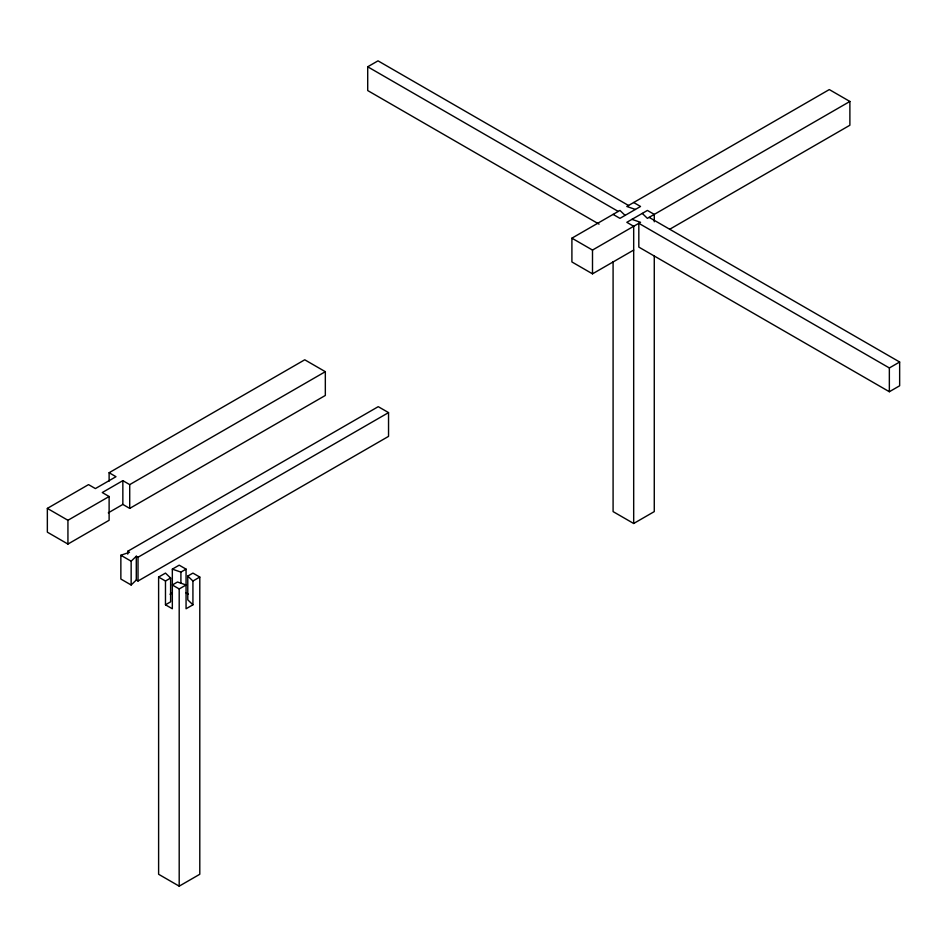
<?xml version="1.0" encoding="UTF-8"?>
<svg xmlns="http://www.w3.org/2000/svg" width="947" height="947" viewBox="0 0 947 947"><rect width="100%" height="100%" fill="white"/><g stroke="black" fill="none" stroke-linecap="round" stroke-linejoin="round"><path stroke-width="1.42" d="M127.727 554.102L127.727 551.296L129.443 552.29L120.861 555.262L120.861 579.043L131.148 584.986L131.148 561.204L136.297 556.256L138.013 557.25L388.542 412.608L388.542 436.378L138.013 581.02L136.297 580.026L136.297 556.256M131.148 584.986L136.297 580.026M599.06 224.131L367.708 90.557L367.708 66.787L378.007 60.845L628.536 205.487M108.313 512.824L122.85 504.431L129.715 508.397L325.33 395.455L325.33 371.686L129.715 484.615L122.85 480.65L102.264 492.547L109.118 496.512L109.118 520.282L67.935 544.063L47.35 532.167L47.35 508.397L88.533 484.615L95.398 488.581L115.984 476.696L109.118 472.731L109.118 481.123M109.118 472.731L304.745 359.789L325.33 371.686M47.35 508.397L67.935 520.282L109.118 496.512M633.685 250.067L592.502 273.837L571.905 261.952L571.905 238.171L619.954 210.435L625.103 215.383M571.905 238.171L592.502 250.067L640.539 222.32L631.969 219.349M669.612 229.316L849.885 125.241L849.885 101.459L647.405 218.355L642.255 213.406M127.727 551.296L378.244 406.665L388.542 412.608M158.611 577.066L165.476 573.101L170.614 578.049L170.614 601.83L165.476 604.802L165.476 581.02L158.611 577.066L158.611 874.27L179.196 886.155L199.793 874.27L199.793 577.066L192.928 573.101L187.778 576.072L187.778 599.842L192.928 604.802L186.062 608.767L186.062 569.135L179.196 565.17L172.33 569.135L172.33 608.767L165.476 604.802M165.476 581.02L170.614 578.049M172.33 569.135L180.913 572.106L186.062 569.135M170.046 594.231L172.33 592.917M179.196 588.951L186.062 584.986L177.48 582.014L172.33 584.986L179.196 588.951L179.196 886.155M192.928 604.802L192.928 581.02L199.793 577.066M889.351 367.957L899.65 362.014L899.65 385.784L889.351 391.727L638.823 247.096L638.823 223.314L889.351 367.957L889.351 391.727M613.088 261.715L613.088 511.605L633.685 523.49L654.27 511.605L654.27 255.797M635.401 209.441L626.819 206.47L829.3 89.574L849.885 101.459M633.685 202.504L640.539 206.47L619.954 218.355L613.088 214.401M649.121 217.372L899.65 362.014M367.708 66.787L618.237 211.43M120.861 555.262L131.148 561.204M186.062 592.917L188.346 594.231M187.778 576.072L192.928 581.02M654.27 221.787L654.27 214.401L647.405 210.435L626.819 222.32L633.685 226.286L633.685 523.49M592.502 250.067L592.502 273.837M180.913 572.106L180.913 583.293M138.013 557.25L138.013 581.02M129.715 484.615L129.715 508.397M122.85 480.65L122.85 504.431M67.935 520.282L67.935 544.063"/></g></svg>
